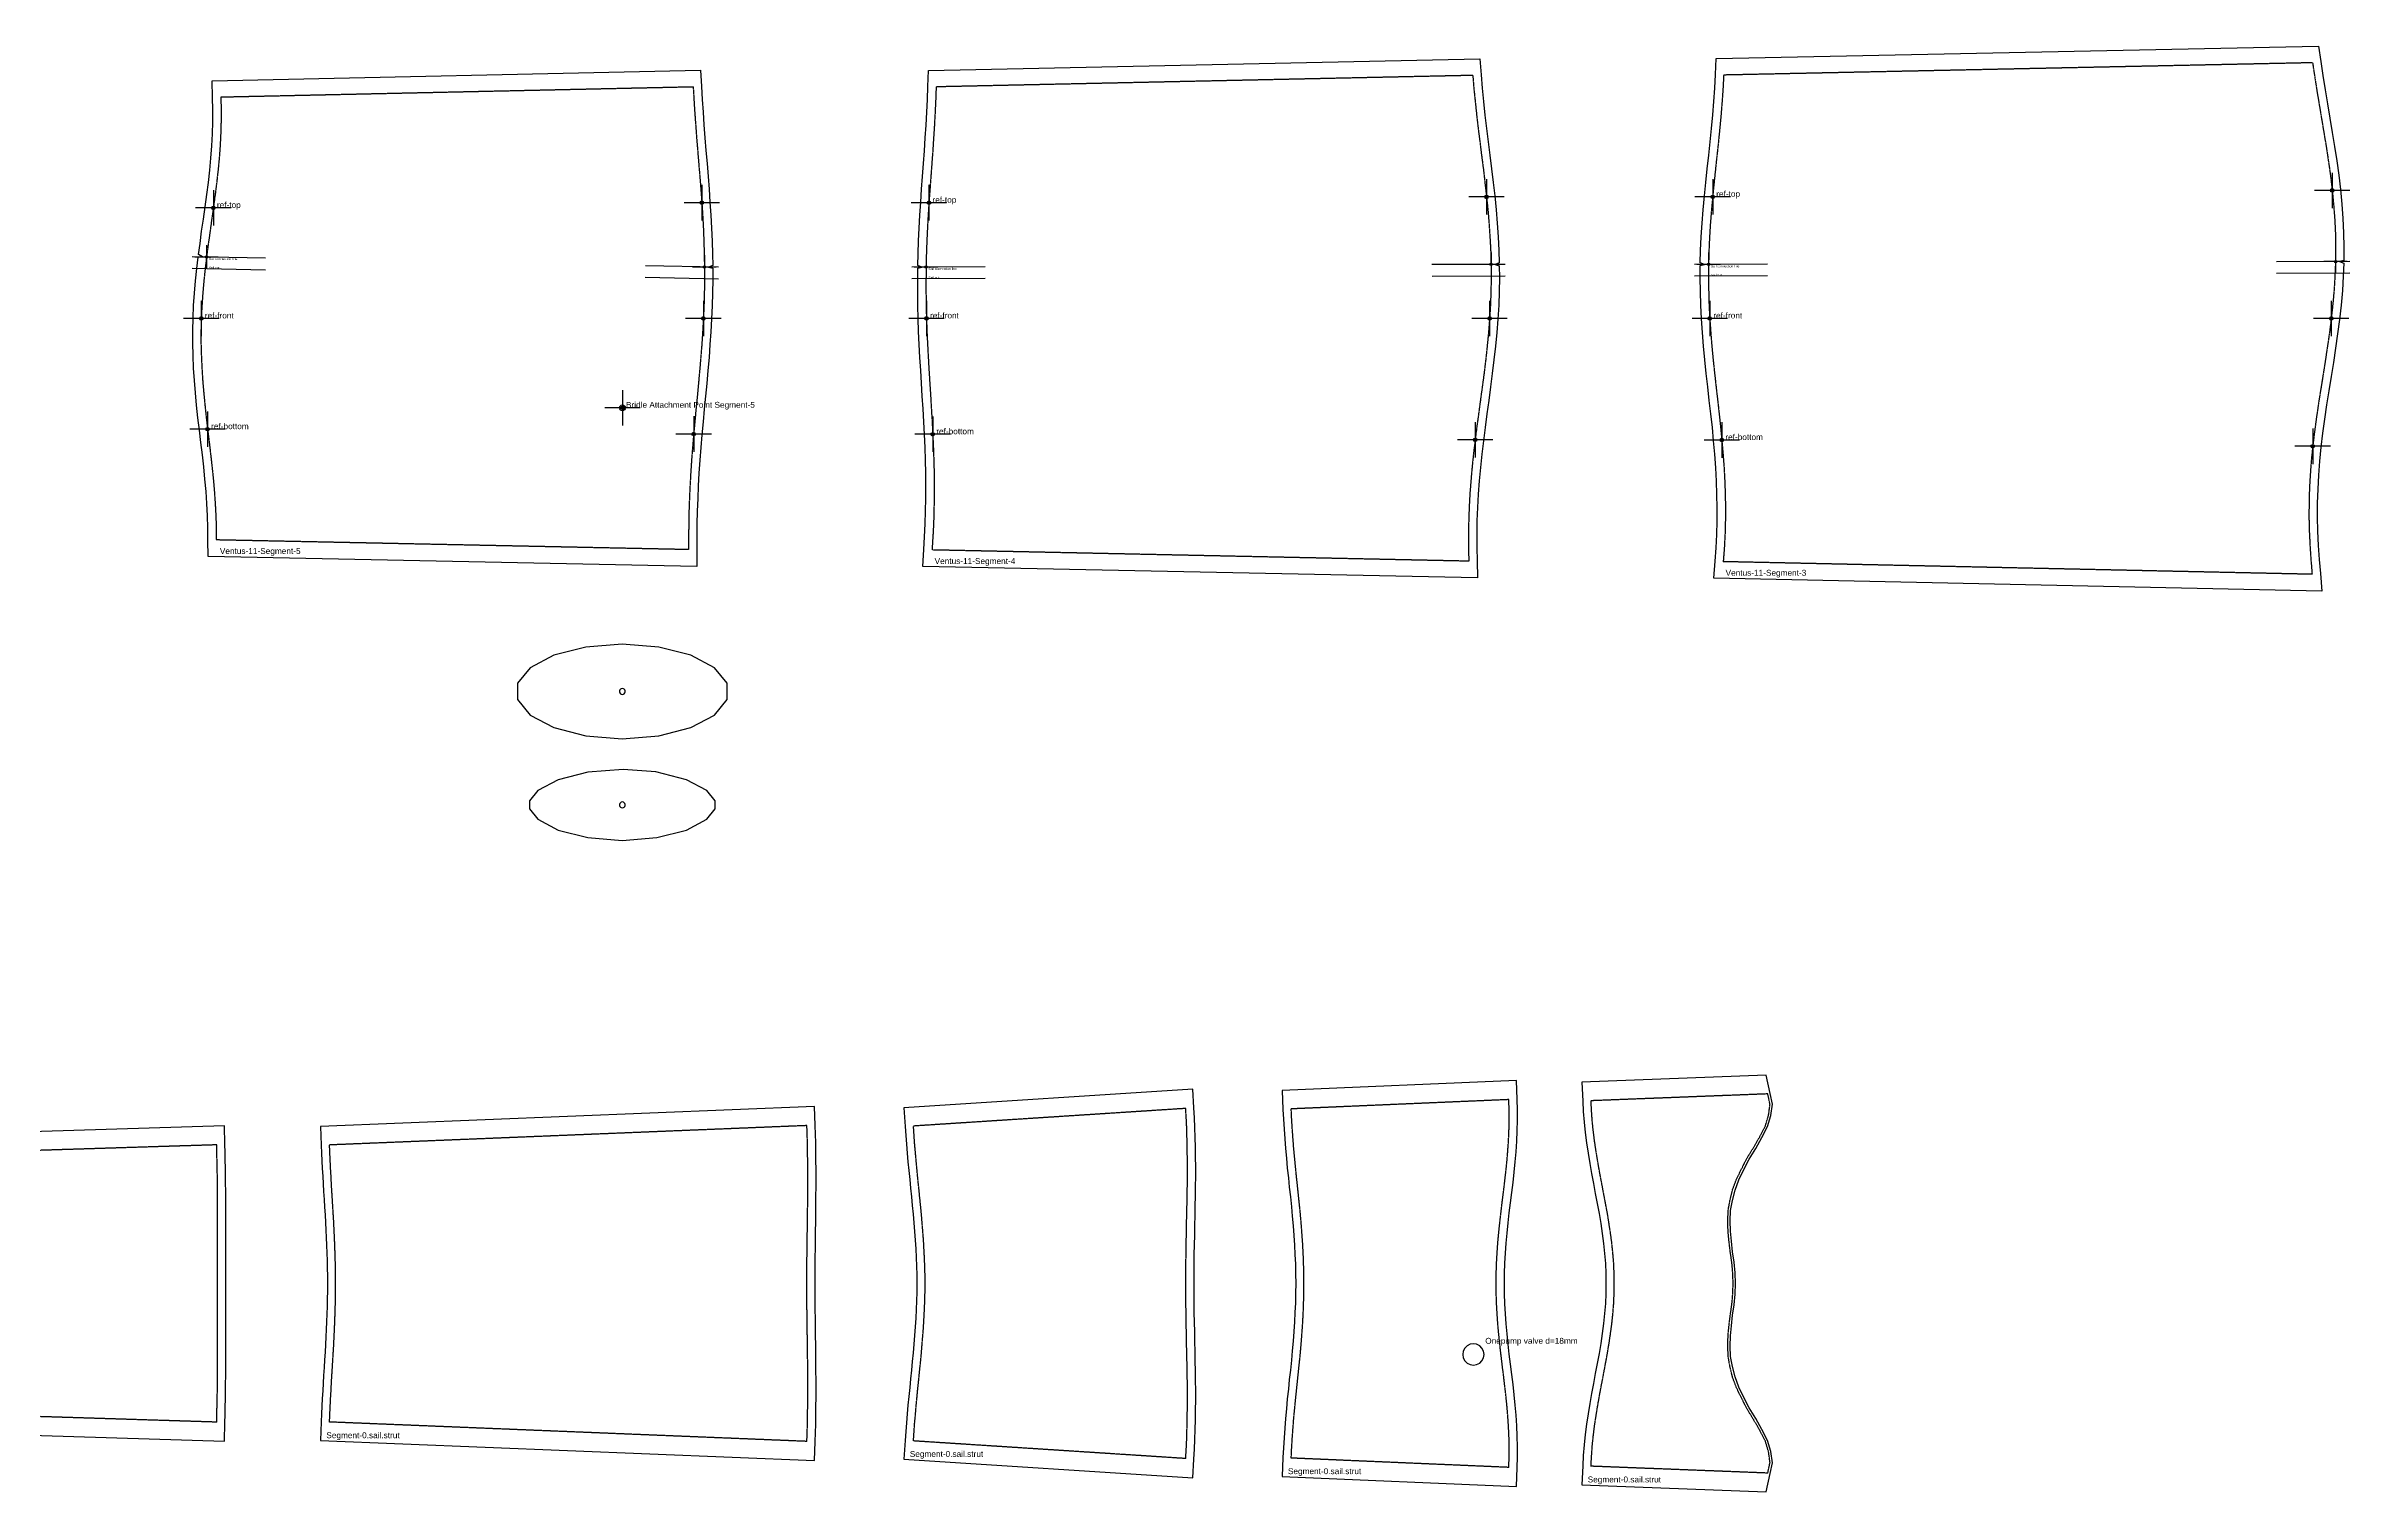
# Model space of a CAD drawing. Extents: x -6625 to 13075, y -6513 to 4488.
# Drawn here: x -4463 to -2513, y -1483 to -259 of the extents above; entities that cross this region are included whole.
import ezdxf

# ---------------------------------------------------------------- set-up
doc = ezdxf.new("R2010")
doc.units = 0
doc.linetypes.add('DASHED', pattern=[0.6, 0.5, -0.1])
for name, color, linetype in [('cut', 7, 'CONTINUOUS'), ('markers', 8, 'CONTINUOUS'), ('patches', 4, 'CONTINUOUS'), ('plot', 2, 'CONTINUOUS'), ('seam', 1, 'DASHED'), ('text', 3, 'CONTINUOUS')]:
    doc.layers.add(name, color=color, linetype=linetype)
doc.styles.get("Standard").update_dxf_attribs({"font": 'arial.ttf'})

# ---------------------------------------------------------------- blocks, each defined once
blk = doc.blocks.new('Ventus-11_Segment-0.sail.strut_(2)')
at = {"layer": 'cut'}
for points in [[(27.9, 176.3, 0), (-128.1, 170.3, 0)], [(27.9, -176.3, 0), (31.3, -160.8, 0), (33.3, -151.6, 0), (32, -142.1, 0), (29.1, -132.7, 0), (24.4, -123.4, 0), (19.1, -114.3, 0), (13.7, -105.3, 0), (9.1, -96.4, 0), (4.8, -87.6, 0), (1.6, -78.9, 0), (-0.6, -70.3, 0), (-2.2, -61.7, 0), (-2.5, -53.1, 0), (-2.3, -44.4, 0), (-1.5, -35.7, 0), (-0.4, -26.9, 0), (0.9, -18, 0), (1.7, -9, 0), (2, 0, 0), (1.7, 9, 0), (0.9, 18, 0), (-0.4, 26.9, 0), (-1.5, 35.7, 0), (-2.3, 44.4, 0), (-2.5, 53.1, 0), (-2.2, 61.7, 0), (-0.6, 70.3, 0), (1.6, 78.9, 0), (4.8, 87.6, 0), (9.1, 96.4, 0), (13.7, 105.3, 0), (19.1, 114.3, 0), (24.4, 123.4, 0), (29.1, 132.7, 0), (32, 142.1, 0), (33.2, 151.6, 0), (31.3, 160.8, 0), (27.9, 176.3, 0)], [(-128.1, 170.3, 0), (-127.3, 154.3, 0), (-126.8, 145.5, 0), (-126.1, 136.6, 0), (-125.2, 127.8, 0), (-124.1, 119, 0), (-122.8, 110.3, 0), (-121.4, 101.6, 0), (-119.9, 93.1, 0), (-118.3, 84.5, 0), (-116.7, 76.1, 0), (-115, 67.6, 0), (-113.5, 59.2, 0), (-112.1, 50.8, 0), (-110.8, 42.4, 0), (-109.7, 33.9, 0), (-108.8, 25.5, 0), (-108.1, 17, 0), (-107.7, 8.5, 0), (-107.6, 0, 0), (-107.7, -8.5, 0), (-108.1, -17, 0), (-108.8, -25.5, 0), (-109.7, -33.9, 0), (-110.8, -42.4, 0), (-112.1, -50.8, 0), (-113.5, -59.2, 0), (-115, -67.6, 0), (-116.7, -76.1, 0), (-118.3, -84.5, 0), (-119.9, -93.1, 0), (-121.4, -101.6, 0), (-122.8, -110.3, 0), (-124.1, -119, 0), (-125.2, -127.8, 0), (-126.1, -136.6, 0), (-126.8, -145.5, 0), (-127.3, -154.3, 0), (-128.1, -170.3, 0)], [(-128.1, -170.3, 0), (27.9, -176.3, 0)]]:
    blk.add_polyline3d(points, dxfattribs=at)
at = {"layer": 'seam'}
for points in [[(29.3, 160.4, 0), (-120.3, 154.6, 0)], [(29.3, -160.4, 0), (31.2, -151.5, 0), (30, -142.5, 0), (27.3, -133.5, 0), (22.7, -124.4, 0), (17.4, -115.3, 0), (11.9, -106.3, 0), (7.3, -97.3, 0), (2.9, -88.4, 0), (-0.4, -79.5, 0), (-2.6, -70.7, 0), (-4.2, -61.9, 0), (-4.5, -53.1, 0), (-4.3, -44.3, 0), (-3.5, -35.5, 0), (-2.4, -26.6, 0), (-1.1, -17.8, 0), (-0.3, -8.9, 0), (0, 0, 0), (-0.3, 8.9, 0), (-1.1, 17.8, 0), (-2.4, 26.6, 0), (-3.5, 35.5, 0), (-4.3, 44.3, 0), (-4.5, 53.1, 0), (-4.2, 61.9, 0), (-2.6, 70.7, 0), (-0.4, 79.5, 0), (2.9, 88.4, 0), (7.3, 97.3, 0), (11.9, 106.3, 0), (17.4, 115.3, 0), (22.7, 124.4, 0), (27.3, 133.5, 0), (30, 142.5, 0), (31.2, 151.5, 0), (29.3, 160.4, 0)], [(-120.3, -154.6, 0), (-119.8, -145.9, 0), (-119.2, -137.2, 0), (-118.3, -128.6, 0), (-117.2, -119.9, 0), (-115.9, -111.4, 0), (-114.5, -102.8, 0), (-113, -94.3, 0), (-111.4, -85.8, 0), (-109.8, -77.4, 0), (-108.2, -68.9, 0), (-106.6, -60.4, 0), (-105.2, -51.9, 0), (-103.9, -43.3, 0), (-102.7, -34.7, 0), (-101.8, -26.1, 0), (-101.1, -17.4, 0), (-100.7, -8.7, 0), (-100.6, 0, 0), (-100.7, 8.7, 0), (-101.1, 17.4, 0), (-101.8, 26.1, 0), (-102.7, 34.7, 0), (-103.9, 43.3, 0), (-105.2, 51.9, 0), (-106.6, 60.4, 0), (-108.2, 68.9, 0), (-109.8, 77.4, 0), (-111.4, 85.8, 0), (-113, 94.3, 0), (-114.5, 102.8, 0), (-115.9, 111.4, 0), (-117.2, 119.9, 0), (-118.3, 128.6, 0), (-119.2, 137.2, 0), (-119.8, 145.9, 0), (-120.3, 154.6, 0)], [(29.3, -160.4, 0), (-120.3, -154.6, 0)]]:
    blk.add_polyline3d(points, dxfattribs=at)
at = {"layer": 'text'}
blk.add_text('Segment-0.sail.strut', height=5, dxfattribs=at).set_placement((-123.1, -168.3))
blk = doc.blocks.new('Ventus-11_Segment-0.sail.strut_(3)')
at = {"layer": 'cut'}
for points in [[(17.3, 171.8, 0), (-181.2, 163.3, 0)], [(-181.2, 163.3, 0), (-180.4, 147.3, 0), (-180, 139.1, 0), (-179.5, 130.7, 0), (-178.9, 122.5, 0), (-178.2, 114.2, 0), (-177.5, 105.9, 0), (-176.7, 97.7, 0), (-175.8, 89.5, 0), (-175, 81.4, 0), (-174.1, 73.2, 0), (-173.3, 65, 0), (-172.5, 56.9, 0), (-171.8, 48.8, 0), (-171.2, 40.6, 0), (-170.6, 32.5, 0), (-170.2, 24.4, 0), (-169.9, 16.3, 0), (-169.7, 8.1, 0), (-169.6, 0, 0), (-169.7, -8.1, 0), (-169.9, -16.3, 0), (-170.2, -24.4, 0), (-170.6, -32.5, 0), (-171.2, -40.6, 0), (-171.8, -48.8, 0), (-172.5, -56.9, 0), (-173.3, -65, 0), (-174.1, -73.2, 0), (-175, -81.3, 0), (-175.8, -89.5, 0), (-176.7, -97.7, 0), (-177.5, -105.9, 0), (-178.2, -114.2, 0), (-178.9, -122.5, 0), (-179.5, -130.7, 0), (-180, -139.1, 0), (-180.4, -147.3, 0), (-181.2, -163.3, 0)], [(17.3, -171.8, 0), (17.8, -155.8, 0), (18, -146.9, 0), (18.1, -138.1, 0), (17.9, -129.2, 0), (17.5, -120.3, 0), (16.9, -111.5, 0), (16.1, -102.8, 0), (15.2, -94.1, 0), (14.3, -85.5, 0), (13.2, -76.9, 0), (12.2, -68.3, 0), (11.1, -59.8, 0), (10.2, -51.3, 0), (9.3, -42.7, 0), (8.5, -34.2, 0), (7.9, -25.7, 0), (7.4, -17.1, 0), (7.1, -8.6, 0), (7, 0, 0), (7.1, 8.6, 0), (7.4, 17.1, 0), (7.9, 25.7, 0), (8.5, 34.2, 0), (9.3, 42.7, 0), (10.2, 51.3, 0), (11.1, 59.8, 0), (12.2, 68.3, 0), (13.2, 76.9, 0), (14.3, 85.5, 0), (15.2, 94.1, 0), (16.1, 102.8, 0), (16.9, 111.5, 0), (17.5, 120.3, 0), (17.9, 129.2, 0), (18.1, 138.1, 0), (18, 146.9, 0), (17.8, 155.8, 0), (17.3, 171.8, 0)], [(-181.2, -163.3, 0), (17.3, -171.8, 0)]]:
    blk.add_polyline3d(points, dxfattribs=at)
at = {"layer": 'plot'}
blk.add_polyline3d([(-19.2, -51, 0), (-22, -51.4, 0), (-24.5, -52.7, 0), (-26.5, -54.7, 0), (-27.8, -57.2, 0), (-28.2, -60, 0), (-27.8, -62.8, 0), (-26.5, -65.3, 0), (-24.5, -67.3, 0), (-22, -68.6, 0), (-19.2, -69, 0), (-16.5, -68.6, 0), (-13.9, -67.3, 0), (-12, -65.3, 0), (-10.7, -62.8, 0), (-10.2, -60, 0), (-10.7, -57.2, 0), (-12, -54.7, 0), (-13.9, -52.7, 0), (-16.5, -51.4, 0)], close=True, dxfattribs=at)
at = {"layer": 'seam'}
for points in [[(10.8, 155.6, 0), (-173.4, 147.7, 0)], [(-173.4, -147.7, 0), (-173, -139.4, 0), (-172.5, -131.2, 0), (-171.9, -123, 0), (-171.3, -114.8, 0), (-170.5, -106.6, 0), (-169.7, -98.4, 0), (-168.9, -90.2, 0), (-168, -82.1, 0), (-167.2, -73.9, 0), (-166.3, -65.7, 0), (-165.5, -57.5, 0), (-164.8, -49.3, 0), (-164.2, -41.1, 0), (-163.6, -32.9, 0), (-163.2, -24.7, 0), (-162.9, -16.5, 0), (-162.7, -8.2, 0), (-162.6, 0, 0), (-162.7, 8.2, 0), (-162.9, 16.5, 0), (-163.2, 24.7, 0), (-163.6, 32.9, 0), (-164.2, 41.1, 0), (-164.8, 49.3, 0), (-165.5, 57.5, 0), (-166.3, 65.7, 0), (-167.2, 73.9, 0), (-168, 82.1, 0), (-168.9, 90.2, 0), (-169.7, 98.4, 0), (-170.5, 106.6, 0), (-171.3, 114.8, 0), (-171.9, 123, 0), (-172.5, 131.2, 0), (-173, 139.4, 0), (-173.4, 147.7, 0)], [(10.8, -155.6, 0), (11, -146.8, 0), (11.1, -138.1, 0), (10.9, -129.4, 0), (10.5, -120.7, 0), (9.9, -112.1, 0), (9.2, -103.5, 0), (8.3, -94.9, 0), (7.3, -86.3, 0), (6.3, -77.7, 0), (5.2, -69.2, 0), (4.2, -60.6, 0), (3.2, -52, 0), (2.3, -43.4, 0), (1.5, -34.8, 0), (0.9, -26.1, 0), (0.4, -17.4, 0), (0.1, -8.7, 0), (0, 0, 0), (0.1, 8.7, 0), (0.4, 17.4, 0), (0.9, 26.1, 0), (1.5, 34.8, 0), (2.3, 43.4, 0), (3.2, 52, 0), (4.2, 60.6, 0), (5.2, 69.2, 0), (6.3, 77.7, 0), (7.3, 86.3, 0), (8.3, 94.9, 0), (9.2, 103.5, 0), (9.9, 112.1, 0), (10.5, 120.7, 0), (10.9, 129.4, 0), (11.1, 138.1, 0), (11, 146.8, 0), (10.8, 155.6, 0)], [(10.8, -155.6, 0), (-173.4, -147.7, 0)]]:
    blk.add_polyline3d(points, dxfattribs=at)
at = {"layer": 'text'}
for s, p in [('Onepump valve d=18mm', (-9.2, -51)), ('Segment-0.sail.strut', (-176.2, -161.3))]:
    blk.add_text(s, height=5, dxfattribs=at).set_placement(p)
blk = doc.blocks.new('Ventus-11_Segment-0.sail.strut_(4)')
at = {"layer": 'cut'}
for points in [[(5.9, 164.5, 0), (-238.6, 148.7, 0)], [(5.9, -164.5, 0), (6.9, -148.5, 0), (7.4, -140.2, 0), (7.7, -131.9, 0), (8, -123.6, 0), (8.2, -115.3, 0), (8.3, -107, 0), (8.4, -98.7, 0), (8.4, -90.4, 0), (8.3, -82.2, 0), (8.1, -73.9, 0), (8, -65.7, 0), (7.8, -57.5, 0), (7.6, -49.2, 0), (7.5, -41, 0), (7.3, -32.8, 0), (7.2, -24.6, 0), (7.1, -16.4, 0), (7, -8.2, 0), (7, 0, 0), (7, 8.2, 0), (7.1, 16.4, 0), (7.2, 24.6, 0), (7.3, 32.8, 0), (7.5, 41, 0), (7.6, 49.2, 0), (7.8, 57.5, 0), (8, 65.7, 0), (8.1, 73.9, 0), (8.3, 82.2, 0), (8.4, 90.4, 0), (8.4, 98.7, 0), (8.3, 107, 0), (8.2, 115.3, 0), (8, 123.6, 0), (7.7, 131.9, 0), (7.4, 140.2, 0), (6.9, 148.5, 0), (5.9, 164.5, 0)], [(-238.6, 148.7, 0), (-237.5, 132.7, 0), (-237, 125.2, 0), (-236.4, 117.8, 0), (-235.8, 110.3, 0), (-235.2, 102.9, 0), (-234.4, 95.5, 0), (-233.7, 88.1, 0), (-233, 80.7, 0), (-232.2, 73.3, 0), (-231.5, 66, 0), (-230.8, 58.6, 0), (-230.1, 51.3, 0), (-229.5, 43.9, 0), (-229, 36.6, 0), (-228.5, 29.3, 0), (-228.2, 22, 0), (-227.9, 14.6, 0), (-227.7, 7.3, 0), (-227.7, 0, 0), (-227.7, -7.3, 0), (-227.9, -14.6, 0), (-228.2, -22, 0), (-228.5, -29.3, 0), (-229, -36.6, 0), (-229.5, -43.9, 0), (-230.1, -51.3, 0), (-230.8, -58.6, 0), (-231.5, -66, 0), (-232.2, -73.3, 0), (-233, -80.7, 0), (-233.7, -88.1, 0), (-234.4, -95.5, 0), (-235.2, -102.9, 0), (-235.8, -110.4, 0), (-236.4, -117.8, 0), (-237, -125.2, 0), (-237.5, -132.7, 0), (-238.6, -148.7, 0)], [(-238.6, -148.7, 0), (5.9, -164.5, 0)]]:
    blk.add_polyline3d(points, dxfattribs=at)
at = {"layer": 'seam'}
for points in [[(-0.1, 148.1, 0), (-230.5, 133.2, 0)], [(-0.1, -148.1, 0), (0.4, -139.9, 0), (0.8, -131.6, 0), (1, -123.4, 0), (1.2, -115.2, 0), (1.3, -106.9, 0), (1.4, -98.7, 0), (1.4, -90.5, 0), (1.3, -82.3, 0), (1.1, -74, 0), (1, -65.8, 0), (0.8, -57.6, 0), (0.6, -49.4, 0), (0.5, -41.2, 0), (0.3, -32.9, 0), (0.2, -24.7, 0), (0.1, -16.5, 0), (0, -8.2, 0), (0, 0, 0), (0, 8.2, 0), (0.1, 16.5, 0), (0.2, 24.7, 0), (0.3, 32.9, 0), (0.5, 41.2, 0), (0.6, 49.4, 0), (0.8, 57.6, 0), (1, 65.8, 0), (1.1, 74, 0), (1.3, 82.3, 0), (1.4, 90.5, 0), (1.4, 98.7, 0), (1.3, 106.9, 0), (1.2, 115.2, 0), (1, 123.4, 0), (0.8, 131.6, 0), (0.4, 139.9, 0), (-0.1, 148.1, 0)], [(-230.5, -133.2, 0), (-230, -125.8, 0), (-229.5, -118.3, 0), (-228.8, -111, 0), (-228.2, -103.6, 0), (-227.5, -96.2, 0), (-226.8, -88.8, 0), (-226, -81.4, 0), (-225.3, -74, 0), (-224.5, -66.6, 0), (-223.8, -59.3, 0), (-223.2, -51.9, 0), (-222.6, -44.5, 0), (-222, -37.1, 0), (-221.6, -29.7, 0), (-221.2, -22.3, 0), (-220.9, -14.8, 0), (-220.7, -7.4, 0), (-220.7, 0, 0), (-220.7, 7.4, 0), (-220.9, 14.8, 0), (-221.2, 22.3, 0), (-221.6, 29.7, 0), (-222, 37.1, 0), (-222.6, 44.5, 0), (-223.2, 51.9, 0), (-223.8, 59.3, 0), (-224.5, 66.6, 0), (-225.3, 74, 0), (-226, 81.4, 0), (-226.8, 88.8, 0), (-227.5, 96.2, 0), (-228.2, 103.6, 0), (-228.8, 111, 0), (-229.5, 118.3, 0), (-230, 125.8, 0), (-230.5, 133.2, 0)], [(-0.1, -148.1, 0), (-230.5, -133.2, 0)]]:
    blk.add_polyline3d(points, dxfattribs=at)
at = {"layer": 'text'}
blk.add_text('Segment-0.sail.strut', height=5, dxfattribs=at).set_placement((-233.6, -146.7))
blk = doc.blocks.new('Ventus-11_Segment-0.sail.strut_(5)')
at = {"layer": 'cut'}
for points in [[(6.4, 149.8, 0), (-411.7, 132.9, 0)], [(6.4, -149.8, 0), (7, -133.8, 0), (7.3, -126.4, 0), (7.5, -118.9, 0), (7.6, -111.4, 0), (7.7, -104, 0), (7.8, -96.5, 0), (7.8, -89, 0), (7.8, -81.6, 0), (7.7, -74.1, 0), (7.7, -66.7, 0), (7.6, -59.3, 0), (7.5, -51.9, 0), (7.4, -44.4, 0), (7.3, -37, 0), (7.2, -29.6, 0), (7.1, -22.2, 0), (7, -14.8, 0), (7, -7.4, 0), (7, 0, 0), (7, 7.4, 0), (7, 14.8, 0), (7.1, 22.2, 0), (7.2, 29.6, 0), (7.3, 37, 0), (7.4, 44.4, 0), (7.5, 51.9, 0), (7.6, 59.3, 0), (7.7, 66.7, 0), (7.7, 74.1, 0), (7.8, 81.6, 0), (7.8, 89, 0), (7.8, 96.5, 0), (7.7, 104, 0), (7.6, 111.4, 0), (7.5, 118.9, 0), (7.3, 126.4, 0), (7, 133.8, 0), (6.4, 149.8, 0)], [(-411.7, 132.9, 0), (-411, 116.9, 0), (-410.7, 110.3, 0), (-410.4, 103.8, 0), (-410.1, 97.3, 0), (-409.7, 90.7, 0), (-409.3, 84.2, 0), (-409, 77.7, 0), (-408.6, 71.2, 0), (-408.2, 64.7, 0), (-407.8, 58.2, 0), (-407.4, 51.7, 0), (-407.1, 45.2, 0), (-406.8, 38.8, 0), (-406.5, 32.3, 0), (-406.3, 25.8, 0), (-406.1, 19.4, 0), (-405.9, 12.9, 0), (-405.8, 6.5, 0), (-405.8, 0, 0), (-405.8, -6.5, 0), (-405.9, -12.9, 0), (-406.1, -19.4, 0), (-406.3, -25.8, 0), (-406.5, -32.3, 0), (-406.8, -38.8, 0), (-407.1, -45.2, 0), (-407.4, -51.7, 0), (-407.8, -58.2, 0), (-408.2, -64.7, 0), (-408.6, -71.2, 0), (-409, -77.7, 0), (-409.3, -84.2, 0), (-409.7, -90.7, 0), (-410.1, -97.3, 0), (-410.4, -103.8, 0), (-410.7, -110.3, 0), (-411, -116.9, 0), (-411.7, -132.9, 0)], [(-411.7, -132.9, 0), (6.4, -149.8, 0)]]:
    blk.add_polyline3d(points, dxfattribs=at)
at = {"layer": 'seam'}
for points in [[(0, 133.6, 0), (-404, 117.2, 0)], [(-404, -117.2, 0), (-403.7, -110.6, 0), (-403.4, -104.1, 0), (-403.1, -97.6, 0), (-402.7, -91.1, 0), (-402.4, -84.6, 0), (-402, -78.1, 0), (-401.6, -71.6, 0), (-401.2, -65.1, 0), (-400.8, -58.6, 0), (-400.4, -52.1, 0), (-400.1, -45.6, 0), (-399.8, -39.1, 0), (-399.5, -32.6, 0), (-399.3, -26.1, 0), (-399.1, -19.5, 0), (-398.9, -13, 0), (-398.8, -6.5, 0), (-398.8, 0, 0), (-398.8, 6.5, 0), (-398.9, 13, 0), (-399.1, 19.5, 0), (-399.3, 26.1, 0), (-399.5, 32.6, 0), (-399.8, 39.1, 0), (-400.1, 45.6, 0), (-400.4, 52.1, 0), (-400.8, 58.6, 0), (-401.2, 65.1, 0), (-401.6, 71.6, 0), (-402, 78.1, 0), (-402.4, 84.6, 0), (-402.7, 91.1, 0), (-403.1, 97.6, 0), (-403.4, 104.1, 0), (-403.7, 110.6, 0), (-404, 117.2, 0)], [(0, -133.6, 0), (0.3, -126.1, 0), (0.5, -118.7, 0), (0.6, -111.3, 0), (0.7, -103.9, 0), (0.8, -96.5, 0), (0.8, -89, 0), (0.8, -81.6, 0), (0.7, -74.2, 0), (0.7, -66.8, 0), (0.6, -59.4, 0), (0.5, -51.9, 0), (0.4, -44.5, 0), (0.3, -37.1, 0), (0.2, -29.7, 0), (0.1, -22.3, 0), (0, -14.8, 0), (0, -7.4, 0), (0, 0, 0), (0, 7.4, 0), (0, 14.8, 0), (0.1, 22.3, 0), (0.2, 29.7, 0), (0.3, 37.1, 0), (0.4, 44.5, 0), (0.5, 51.9, 0), (0.6, 59.4, 0), (0.7, 66.8, 0), (0.7, 74.2, 0), (0.8, 81.6, 0), (0.8, 89, 0), (0.8, 96.5, 0), (0.7, 103.9, 0), (0.6, 111.3, 0), (0.5, 118.7, 0), (0.3, 126.1, 0), (0, 133.6, 0)], [(0, -133.6, 0), (-404, -117.2, 0)]]:
    blk.add_polyline3d(points, dxfattribs=at)
at = {"layer": 'text'}
blk.add_text('Segment-0.sail.strut', height=5, dxfattribs=at).set_placement((-406.7, -130.9))
blk = doc.blocks.new('Ventus-11_Segment-0.sail.strut_(6)')
at = {"layer": 'cut'}
for points in [[(5.8, 133.5, 0), (-878, 106, 0)], [(5.8, -133.5, 0), (6.3, -117.5, 0), (6.4, -111, 0), (6.6, -104.4, 0), (6.7, -97.9, 0), (6.9, -91.3, 0), (6.9, -84.8, 0), (7, -78.2, 0), (7, -71.7, 0), (7.1, -65.2, 0), (7.1, -58.6, 0), (7.1, -52.1, 0), (7.1, -45.6, 0), (7.1, -39.1, 0), (7.1, -32.6, 0), (7, -26, 0), (7, -19.5, 0), (7, -13, 0), (7, -6.5, 0), (7, 0, 0), (7, 6.5, 0), (7, 13, 0), (7, 19.5, 0), (7, 26.1, 0), (7.1, 32.6, 0), (7.1, 39.1, 0), (7.1, 45.6, 0), (7.1, 52.1, 0), (7.1, 58.7, 0), (7.1, 65.2, 0), (7, 71.7, 0), (7, 78.2, 0), (6.9, 84.8, 0), (6.9, 91.3, 0), (6.7, 97.9, 0), (6.6, 104.4, 0), (6.4, 111, 0), (6.3, 117.5, 0), (5.8, 133.5, 0)], [(-878, 106, 0), (-877.5, 90, 0), (-877.3, 85, 0), (-877.2, 79.9, 0), (-877, 74.9, 0), (-876.9, 69.9, 0), (-876.7, 65, 0), (-876.6, 59.9, 0), (-876.4, 54.9, 0), (-876.3, 49.9, 0), (-876.2, 44.9, 0), (-876, 39.9, 0), (-875.9, 34.9, 0), (-875.8, 29.9, 0), (-875.7, 25, 0), (-875.7, 19.9, 0), (-875.6, 15, 0), (-875.6, 10, 0), (-875.5, 5, 0), (-875.5, 0, 0), (-875.5, -5, 0), (-875.6, -10, 0), (-875.6, -15, 0), (-875.7, -19.9, 0), (-875.7, -25, 0), (-875.8, -29.9, 0), (-875.9, -35, 0), (-876, -39.9, 0), (-876.2, -44.9, 0), (-876.3, -49.9, 0), (-876.4, -54.9, 0), (-876.6, -59.9, 0), (-876.7, -65, 0), (-876.9, -69.9, 0), (-877, -74.9, 0), (-877.2, -79.7, 0), (-877.3, -84.7, 0), (-877.5, -90, 0), (-878, -106, 0)], [(-878, -106, 0), (5.8, -133.5, 0)]]:
    blk.add_polyline3d(points, dxfattribs=at)
at = {"layer": 'markers'}
blk.add_polyline3d([(-840.5, 0.1, 0), (-846.5, -0.1, 0), (-840.6, 3.1, 0), (-846.7, 5.9, 0), (-840.7, 9.1, 0), (-846.8, 11.9, 0), (-840.9, 15.1, 0), (-846.9, 17.9, 0), (-841, 21.1, 0), (-847, 23.9, 0), (-841.1, 27.1, 0), (-847.2, 29.9, 0), (-841.2, 33.1, 0), (-847.3, 35.9, 0), (-841.4, 39.1, 0), (-847.4, 41.9, 0), (-841.5, 45.1, 0), (-847.6, 47.9, 0), (-841.6, 51.1, 0), (-847.7, 53.9, 0), (-841.8, 57.1, 0), (-847.8, 59.9, 0), (-841.9, 63.1, 0), (-847.9, 62.9, 0)], dxfattribs=at)
blk.add_polyline3d([(-835.8, -71.5, 0), (-837.8, -69.5, 0), (-837.8, -23.5, 0), (-835.8, -21.5, 0), (-814.8, -21.5, 0), (-812.8, -23.5, 0), (-812.8, -69.5, 0), (-814.8, -71.5, 0)], close=True, dxfattribs=at)
at = {"layer": 'seam'}
for points in [[(-0.7, 117.3, 0), (-870.5, 90.2, 0)], [(-0.7, -117.3, 0), (-0.5, -110.8, 0), (-0.4, -104.2, 0), (-0.3, -97.7, 0), (-0.1, -91.2, 0), (-0.1, -84.7, 0), (0, -78.2, 0), (0, -71.7, 0), (0.1, -65.2, 0), (0.1, -58.6, 0), (0.1, -52.1, 0), (0.1, -45.6, 0), (0.1, -39.1, 0), (0.1, -32.6, 0), (0, -26.1, 0), (0, -19.5, 0), (0, -13, 0), (0, -6.5, 0), (0, 0, 0), (0, 6.5, 0), (0, 13, 0), (0, 19.6, 0), (0, 26.1, 0), (0.1, 32.6, 0), (0.1, 39.1, 0), (0.1, 45.6, 0), (0.1, 52.1, 0), (0.1, 58.6, 0), (0.1, 65.2, 0), (0, 71.7, 0), (0, 78.2, 0), (-0.1, 84.7, 0), (-0.1, 91.2, 0), (-0.3, 97.7, 0), (-0.4, 104.2, 0), (-0.5, 110.8, 0), (-0.7, 117.3, 0)], [(-870.5, -90.2, 0), (-870.3, -85.2, 0), (-870.2, -80.2, 0), (-870, -75.2, 0), (-869.9, -70.1, 0), (-869.7, -65.1, 0), (-869.6, -60.1, 0), (-869.4, -55.1, 0), (-869.3, -50.1, 0), (-869.2, -45.1, 0), (-869, -40.1, 0), (-868.9, -35.1, 0), (-868.8, -30.1, 0), (-868.7, -25.1, 0), (-868.7, -20, 0), (-868.6, -15, 0), (-868.6, -10, 0), (-868.5, -5, 0), (-868.5, 0, 0), (-868.5, 5, 0), (-868.6, 10, 0), (-868.6, 15, 0), (-868.7, 20, 0), (-868.7, 25.1, 0), (-868.8, 30.1, 0), (-868.9, 35.1, 0), (-869, 40.1, 0), (-869.2, 45.1, 0), (-869.3, 50.1, 0), (-869.4, 55.1, 0), (-869.6, 60.1, 0), (-869.7, 65.1, 0), (-869.9, 70.1, 0), (-870, 75.2, 0), (-870.2, 80.2, 0), (-870.3, 85.2, 0), (-870.5, 90.2, 0)], [(-0.7, -117.3, 0), (-870.5, -90.2, 0)]]:
    blk.add_polyline3d(points, dxfattribs=at)
at = {"layer": 'text'}
blk.add_text('Segment-0.sail.strut', height=5, dxfattribs=at).set_placement((-873, -104))
blk = doc.blocks.new('Ventus-11_Segment-3.tube_(18)')
at = {"layer": 'cut'}
for points in [[(-522.6, -219.7, 0), (-521.5, -205.3, 0), (-520.7, -194, 0), (-520.1, -182.7, 0), (-519.8, -171.4, 0), (-519.7, -160.2, 0), (-519.9, -148.9, 0), (-520.3, -137.6, 0), (-520.9, -126.3, 0), (-521.7, -114.9, 0), (-522.7, -103.6, 0), (-523.8, -92.2, 0), (-525.1, -80.8, 0), (-526.4, -69.4, 0), (-527.7, -58, 0), (-528.9, -46.5, 0), (-530.1, -35, 0), (-531.2, -23.5, 0), (-532.2, -12, 0), (-533, -0.4, 0), (-533.6, 11.1, 0), (-533.9, 22.7, 0), (-534.1, 34.3, 0), (-534, 44.7, 0), (-530.5, 45.7, 0), (-534, 47, 0), (-533.7, 57.4, 0), (-533.2, 69, 0), (-532.4, 80.5, 0), (-531.5, 92, 0), (-530.5, 103.6, 0), (-529.4, 115.1, 0), (-528.2, 126.5, 0), (-526.9, 138, 0), (-525.7, 149.4, 0), (-524.5, 160.8, 0), (-523.5, 172.2, 0), (-522.5, 183.5, 0), (-521.8, 194.9, 0), (-521.2, 206.3, 0), (-520.5, 219.8, 0)], [(-520.5, 219.8, 0), (-10.8, 230.4, 0)], [(-10.8, 230.4, 0), (-8.9, 217.3, 0), (-7.1, 205.4, 0), (-5.2, 193.4, 0), (-3.2, 181.5, 0), (-1.2, 169.5, 0), (0.8, 157.4, 0), (2.8, 145.4, 0), (4.7, 133.3, 0), (6.3, 121.2, 0), (7.8, 109, 0), (9, 96.8, 0), (9.9, 84.6, 0), (10.4, 72.4, 0), (10.7, 60.2, 0), (10.6, 49.1, 0), (7.1, 48.1, 0), (10.5, 46.8, 0), (10.1, 35.7, 0), (9.4, 23.5, 0), (8.3, 11.3, 0), (7, -0.8, 0), (5.4, -13, 0), (3.7, -25.1, 0), (1.8, -37.2, 0), (-0.1, -49.2, 0), (-2, -61.2, 0), (-3.9, -73.2, 0), (-5.7, -85.1, 0), (-7.3, -97.1, 0), (-8.7, -109, 0), (-9.9, -120.8, 0), (-10.8, -132.7, 0), (-11.5, -144.5, 0), (-11.8, -156.4, 0), (-11.9, -168.2, 0), (-11.6, -180.1, 0), (-11, -192, 0), (-10.2, -203.9, 0), (-9.2, -215.9, 0), (-7.9, -230.7, 0)], [(-7.9, -230.7, 0), (-522.6, -219.7, 0)]]:
    blk.add_polyline3d(points, dxfattribs=at)
at = {"layer": 'plot'}
for p, q in [((-523.5, 117.9), (-523.5, 87.9)), ((0.8, 123.3), (0.8, 93.3)), ((-508.5, 102.9), (-538.5, 102.9)), ((15.8, 108.3), (-14.2, 108.3)), ((-477, 45.9), (-539, 45.7)), ((-517, 45.7), (-537, 45.7)), ((-527, 55.7), (-527, 35.7)), ((15.6, 48.2), (-46.4, 47.9)), ((13.6, 48.1), (-6.4, 48.1)), ((3.6, 58.1), (3.6, 38.1)), ((-477, 35.9), (-539, 35.7)), ((15.6, 38.2), (-46.4, 37.9)), ((-511, 0), (-541, 0)), ((-526, 15), (-526, -15)), ((15, 0), (-15, 0)), ((0, 15), (0, -15)), ((-515.8, -87.9), (-515.8, -117.9)), ((-15.7, -93.2), (-15.7, -123.2)), ((-500.8, -102.9), (-530.8, -102.9)), ((-0.7, -108.2), (-30.7, -108.2))]:
    blk.add_line(p, q, dxfattribs=at)
for centre, radius in [((-523.5, 102.9), 1.5), ((-523.5, 102.9), 1.2), ((0.8, 108.3), 1.5), ((0.8, 108.3), 1.2), ((-527, 45.7), 1), ((-527, 45.7), 0.8), ((3.6, 48.1), 1), ((3.6, 48.1), 0.8), ((-526, 0), 1.5), ((-526, 0), 1.2), ((0, 0), 1.5), ((0, 0), 1.2), ((-515.8, -102.9), 1.5), ((-515.8, -102.9), 1.2), ((-15.7, -108.2), 1.5), ((-15.7, -108.2), 1.2)]:
    blk.add_circle(centre, radius, dxfattribs=at)
at = {"layer": 'seam'}
for points in [[(-15.8, 216.3, 0), (-514.2, 205.9, 0)], [(-15.8, 216.3, 0), (-14, 204.3, 0), (-12.1, 192.3, 0), (-10.1, 180.3, 0), (-8.1, 168.3, 0), (-6.1, 156.3, 0), (-4.1, 144.3, 0), (-2.3, 132.3, 0), (-0.6, 120.3, 0), (0.8, 108.3, 0), (2, 96.2, 0), (2.9, 84.2, 0), (3.5, 72.2, 0), (3.7, 60.2, 0), (3.6, 48.1, 0), (3.1, 36.1, 0), (2.4, 24.1, 0), (1.3, 12, 0), (0, 0, 0), (-1.5, -12, 0), (-3.3, -24.1, 0), (-5.1, -36.1, 0), (-7, -48.1, 0), (-8.9, -60.1, 0), (-10.8, -72.1, 0), (-12.6, -84.2, 0), (-14.2, -96.2, 0), (-15.7, -108.2, 0), (-16.9, -120.2, 0), (-17.8, -132.2, 0), (-18.5, -144.2, 0), (-18.8, -156.3, 0), (-18.9, -168.3, 0), (-18.6, -180.3, 0), (-18, -192.4, 0), (-17.2, -204.4, 0), (-16.2, -216.5, 0)], [(-514.2, 205.9, 0), (-514.8, 194.5, 0), (-515.6, 183, 0), (-516.5, 171.6, 0), (-517.6, 160.1, 0), (-518.7, 148.7, 0), (-520, 137.2, 0), (-521.2, 125.8, 0), (-522.4, 114.3, 0), (-523.5, 102.9, 0), (-524.6, 91.5, 0), (-525.5, 80, 0), (-526.2, 68.6, 0), (-526.7, 57.2, 0), (-527, 45.7, 0), (-527.1, 34.3, 0), (-526.9, 22.9, 0), (-526.6, 11.4, 0), (-526, 0, 0), (-525.2, -11.4, 0), (-524.3, -22.9, 0), (-523.2, -34.3, 0), (-522, -45.7, 0), (-520.7, -57.2, 0), (-519.4, -68.6, 0), (-518.1, -80.1, 0), (-516.9, -91.5, 0), (-515.8, -102.9, 0), (-514.8, -114.4, 0), (-513.9, -125.8, 0), (-513.3, -137.3, 0), (-512.9, -148.7, 0), (-512.7, -160.1, 0), (-512.8, -171.6, 0), (-513.1, -183, 0), (-513.7, -194.4, 0), (-514.6, -205.8, 0)], [(-16.2, -216.5, 0), (-514.6, -205.8, 0)]]:
    blk.add_polyline3d(points, dxfattribs=at)
at = {"layer": 'plot'}
blk.add_text('Ventus-11-Segment-3', height=5, dxfattribs=at).set_placement((-512.6, -217.7))
at = {"layer": 'text'}
for s, height, p in [('ref-top', 5, (-520.5, 102.9)), ('Sail connection line', 2, (-525, 43.2)), ('Sail cut', 2, (-525, 35.7)), ('ref-front', 5, (-523, 0)), ('ref-bottom', 5, (-512.8, -102.9))]:
    blk.add_text(s, height=height, dxfattribs=at).set_placement(p)
blk = doc.blocks.new('Ventus-11_Segment-4.tube_(19)')
at = {"layer": 'cut'}
for points in [[(-475, 209.7, 0), (-8.3, 219.7, 0)], [(-8.3, 219.7, 0), (-7.2, 206.1, 0), (-6.3, 194.8, 0), (-5.2, 183.5, 0), (-3.9, 172.1, 0), (-2.6, 160.8, 0), (-1.2, 149.4, 0), (0.3, 138, 0), (1.7, 126.5, 0), (3.1, 115.1, 0), (4.4, 103.6, 0), (5.5, 92, 0), (6.5, 80.5, 0), (7.3, 69, 0), (7.9, 57.4, 0), (8.2, 47, 0), (4.7, 45.7, 0), (8.2, 44.6, 0), (8.3, 34.2, 0), (8.1, 22.7, 0), (7.7, 11.1, 0), (7, -0.5, 0), (6.1, -12, 0), (5, -23.5, 0), (3.7, -35.1, 0), (2.3, -46.5, 0), (0.8, -58, 0), (-0.7, -69.4, 0), (-2.3, -80.8, 0), (-3.8, -92.2, 0), (-5.3, -103.5, 0), (-6.6, -114.8, 0), (-7.8, -126.2, 0), (-8.9, -137.4, 0), (-9.7, -148.7, 0), (-10.3, -160, 0), (-10.7, -171.3, 0), (-10.9, -182.6, 0), (-10.9, -193.9, 0), (-10.6, -205.2, 0), (-10.3, -219.6, 0)], [(-479.7, -209.8, 0), (-478.8, -195.5, 0), (-478.2, -184.7, 0), (-477.6, -173.9, 0), (-477.3, -163.1, 0), (-477.1, -152.3, 0), (-477, -141.6, 0), (-477.1, -130.8, 0), (-477.4, -120, 0), (-477.8, -109.2, 0), (-478.2, -98.3, 0), (-478.8, -87.5, 0), (-479.5, -76.6, 0), (-480.1, -65.8, 0), (-480.8, -54.9, 0), (-481.5, -44, 0), (-482.1, -33, 0), (-482.7, -22.1, 0), (-483.2, -11.2, 0), (-483.6, -0.2, 0), (-483.9, 10.7, 0), (-484, 21.7, 0), (-484, 32.7, 0), (-483.9, 42.5, 0), (-480.4, 43.5, 0), (-483.9, 44.8, 0), (-483.7, 54.6, 0), (-483.3, 65.6, 0), (-482.8, 76.5, 0), (-482.1, 87.4, 0), (-481.4, 98.4, 0), (-480.7, 109.3, 0), (-479.9, 120.2, 0), (-479.1, 131.1, 0), (-478.3, 141.9, 0), (-477.6, 152.8, 0), (-476.9, 163.6, 0), (-476.3, 174.5, 0), (-475.8, 185.3, 0), (-475.4, 196.1, 0), (-475, 209.7, 0)], [(-10.3, -219.6, 0), (-479.7, -209.8, 0)]]:
    blk.add_polyline3d(points, dxfattribs=at)
at = {"layer": 'plot'}
for p, q in [((-2.6, 117.8), (-2.6, 87.8)), ((-459.5, 97.9), (-489.5, 97.9)), ((-474.5, 112.9), (-474.5, 82.9)), ((12.4, 102.8), (-17.6, 102.8)), ((-426.9, 43.7), (-488.9, 43.5)), ((-466.9, 43.5), (-486.9, 43.5)), ((-476.9, 53.5), (-476.9, 33.5)), ((13.2, 45.7), (-48.8, 45.5)), ((11.2, 45.7), (-8.8, 45.7)), ((1.2, 55.7), (1.2, 35.7)), ((-426.9, 33.7), (-488.9, 33.5)), ((13.3, 35.7), (-48.7, 35.5)), ((-461.6, 0), (-491.6, 0)), ((-476.6, 15), (-476.6, -15)), ((15, 0), (-15, 0)), ((0, 15), (0, -15)), ((-471.3, -83), (-471.3, -113)), ((-12.2, -87.7), (-12.2, -117.7)), ((-456.3, -98), (-486.3, -98)), ((2.8, -102.7), (-27.2, -102.7))]:
    blk.add_line(p, q, dxfattribs=at)
for centre, radius in [((-474.5, 97.9), 1.5), ((-474.5, 97.9), 1.2), ((-2.6, 102.8), 1.5), ((-2.6, 102.8), 1.2), ((-476.9, 43.5), 1), ((-476.9, 43.5), 0.8), ((1.2, 45.7), 1), ((1.2, 45.7), 0.8), ((-476.6, 0), 1.5), ((-476.6, 0), 1.2), ((0, 0), 1.5), ((0, 0), 1.2), ((-471.3, -98), 1.5), ((-471.3, -98), 1.2), ((-12.2, -102.7), 1.5), ((-12.2, -102.7), 1.2)]:
    blk.add_circle(centre, radius, dxfattribs=at)
at = {"layer": 'seam'}
for points in [[(-468.4, 195.9, 0), (-468.8, 185, 0), (-469.3, 174.1, 0), (-469.9, 163.2, 0), (-470.6, 152.3, 0), (-471.3, 141.4, 0), (-472.1, 130.6, 0), (-472.9, 119.7, 0), (-473.7, 108.8, 0), (-474.5, 97.9, 0), (-475.2, 87, 0), (-475.8, 76.2, 0), (-476.3, 65.3, 0), (-476.7, 54.4, 0), (-476.9, 43.5, 0), (-477, 32.6, 0), (-477, 21.8, 0), (-476.9, 10.9, 0), (-476.6, 0, 0), (-476.2, -10.9, 0), (-475.7, -21.8, 0), (-475.1, -32.7, 0), (-474.5, -43.5, 0), (-473.8, -54.4, 0), (-473.1, -65.3, 0), (-472.5, -76.2, 0), (-471.8, -87.1, 0), (-471.3, -98, 0), (-470.8, -108.9, 0), (-470.4, -119.8, 0), (-470.1, -130.7, 0), (-470, -141.5, 0), (-470.1, -152.4, 0), (-470.3, -163.3, 0), (-470.6, -174.2, 0), (-471.2, -185, 0), (-471.9, -195.9, 0)], [(-14.2, 205.6, 0), (-468.4, 195.9, 0)], [(-14.2, 205.6, 0), (-13.3, 194.1, 0), (-12.1, 182.7, 0), (-10.9, 171.3, 0), (-9.6, 159.9, 0), (-8.1, 148.5, 0), (-6.7, 137.1, 0), (-5.2, 125.7, 0), (-3.9, 114.2, 0), (-2.6, 102.8, 0), (-1.4, 91.4, 0), (-0.5, 80, 0), (0.3, 68.5, 0), (0.9, 57.1, 0), (1.2, 45.7, 0), (1.3, 34.3, 0), (1.1, 22.8, 0), (0.7, 11.4, 0), (0, 0, 0), (-0.9, -11.4, 0), (-2, -22.8, 0), (-3.2, -34.2, 0), (-4.6, -45.7, 0), (-6.1, -57.1, 0), (-7.7, -68.5, 0), (-9.2, -79.9, 0), (-10.8, -91.3, 0), (-12.2, -102.7, 0), (-13.6, -114.1, 0), (-14.8, -125.5, 0), (-15.8, -136.9, 0), (-16.7, -148.3, 0), (-17.3, -159.7, 0), (-17.7, -171.1, 0), (-17.9, -182.5, 0), (-17.9, -194, 0), (-17.6, -205.4, 0)], [(-17.6, -205.4, 0), (-471.9, -195.9, 0)]]:
    blk.add_polyline3d(points, dxfattribs=at)
at = {"layer": 'plot'}
blk.add_text('Ventus-11-Segment-4', height=5, dxfattribs=at).set_placement((-469.7, -207.8))
at = {"layer": 'text'}
for s, height, p in [('ref-top', 5, (-471.5, 97.9)), ('Sail connection line', 2, (-474.9, 41)), ('Sail cut', 2, (-474.9, 33.5)), ('ref-front', 5, (-473.6, 0)), ('ref-bottom', 5, (-468.3, -98))]:
    blk.add_text(s, height=height, dxfattribs=at).set_placement(p)
blk = doc.blocks.new('Ventus-11_Segment-5.tube_(20)')
at = {"layer": 'cut'}
for points in [[(-419.2, -201.3, 0), (-419.3, -187.5, 0), (-419.3, -177.1, 0), (-419.6, -166.9, 0), (-420.2, -156.6, 0), (-420.9, -146.3, 0), (-421.8, -136, 0), (-422.9, -125.7, 0), (-424, -115.3, 0), (-425.3, -104.9, 0), (-426.5, -94.5, 0), (-427.7, -84, 0), (-428.9, -73.5, 0), (-429.9, -63, 0), (-430.8, -52.5, 0), (-431.4, -42, 0), (-431.9, -31.4, 0), (-432.2, -20.9, 0), (-432.2, -10.3, 0), (-431.9, 0.2, 0), (-431.4, 10.8, 0), (-430.7, 21.3, 0), (-429.8, 31.8, 0), (-428.7, 42.3, 0), (-427.5, 51.7, 0), (-424, 52, 0), (-427.3, 54, 0), (-426, 63.3, 0), (-424.6, 73.7, 0), (-423.1, 84.1, 0), (-421.6, 94.5, 0), (-420.2, 104.8, 0), (-418.9, 115.1, 0), (-417.8, 125.4, 0), (-416.8, 135.7, 0), (-416, 146, 0), (-415.5, 156.2, 0), (-415.2, 166.4, 0), (-415.2, 176.6, 0), (-415.4, 186.9, 0), (-415.7, 200.9, 0)], [(-415.7, 200.9, 0), (-2.4, 209.9, 0)], [(-2.4, 209.9, 0), (-1.6, 196.2, 0), (-1, 185.3, 0), (-0.3, 174.5, 0), (0.5, 163.7, 0), (1.3, 152.8, 0), (2.2, 142, 0), (3.1, 131.1, 0), (4, 120.2, 0), (4.9, 109.3, 0), (5.6, 98.4, 0), (6.3, 87.4, 0), (6.9, 76.5, 0), (7.4, 65.5, 0), (7.7, 54.5, 0), (7.9, 44.7, 0), (4.4, 43.4, 0), (7.9, 42.4, 0), (7.9, 32.6, 0), (7.8, 21.6, 0), (7.5, 10.6, 0), (7, -0.3, 0), (6.4, -11.3, 0), (5.6, -22.2, 0), (4.8, -33.2, 0), (3.9, -44.1, 0), (2.9, -55, 0), (1.8, -65.9, 0), (0.8, -76.7, 0), (-0.2, -87.6, 0), (-1.2, -98.4, 0), (-2.1, -109.2, 0), (-3, -120, 0), (-3.7, -130.8, 0), (-4.3, -141.6, 0), (-4.8, -152.4, 0), (-5.2, -163.2, 0), (-5.4, -174, 0), (-5.5, -184.8, 0), (-5.5, -195.6, 0), (-5.4, -209.8, 0)], [(-5.4, -209.8, 0), (-419.2, -201.3, 0)]]:
    blk.add_polyline3d(points, dxfattribs=at)
at = {"layer": 'plot'}
for p, q in [((-414.7, 108.5), (-414.7, 78.5)), ((13.7, 97.9), (-16.3, 97.9)), ((-1.3, 112.9), (-1.3, 82.9)), ((-399.7, 93.5), (-429.7, 93.5)), ((-420.5, 61.9), (-420.5, 41.9)), ((-370.7, 40.9), (-432.7, 42.2)), ((-370.5, 50.9), (-432.5, 52.2)), ((-410.5, 51.9), (-430.5, 51.9)), ((12.9, 43.3), (-49.1, 44.5)), ((10.9, 43.5), (-9.1, 43.5)), ((0.9, 53.5), (0.9, 33.5)), ((12.7, 33.3), (-49.3, 34.5)), ((-409.9, 0), (-439.9, 0)), ((-424.9, 15), (-424.9, -15)), ((15, 0), (-15, 0)), ((0, 15), (0, -15)), ((-53.5, -75.6), (-83.5, -75.6)), ((-68.5, -60.6), (-68.5, -90.6)), ((-404.6, -93.7), (-434.6, -93.7)), ((-419.6, -78.7), (-419.6, -108.7)), ((-8.2, -82.8), (-8.2, -112.8)), ((6.8, -97.8), (-23.2, -97.8))]:
    blk.add_line(p, q, dxfattribs=at)
for centre, radius in [((-1.3, 97.9), 1.5), ((-1.3, 97.9), 1.2), ((-414.7, 93.5), 1.5), ((-414.7, 93.5), 1.2), ((-420.5, 51.9), 1), ((-420.5, 51.9), 0.8), ((0.9, 43.5), 1), ((0.9, 43.5), 0.8), ((-424.9, 0), 1.5), ((-424.9, 0), 1.2), ((0, 0), 1.5), ((0, 0), 1.2), ((-68.5, -75.6), 2.5), ((-68.5, -75.6), 1.5), ((-68.5, -75.6), 1.2), ((-419.6, -93.7), 1.5), ((-419.6, -93.7), 1.2), ((-8.2, -97.8), 1.5), ((-8.2, -97.8), 1.2)]:
    blk.add_circle(centre, radius, dxfattribs=at)
at = {"layer": 'seam'}
for points in [[(-8.6, 195.8, 0), (-408.4, 187.1, 0)], [(-8.6, 195.8, 0), (-8, 184.9, 0), (-7.3, 174, 0), (-6.5, 163.2, 0), (-5.7, 152.3, 0), (-4.8, 141.4, 0), (-3.9, 130.5, 0), (-3, 119.7, 0), (-2.1, 108.8, 0), (-1.3, 97.9, 0), (-0.6, 87, 0), (0, 76.1, 0), (0.4, 65.3, 0), (0.7, 54.4, 0), (0.9, 43.5, 0), (0.9, 32.6, 0), (0.8, 21.8, 0), (0.5, 10.9, 0), (0, 0, 0), (-0.6, -10.9, 0), (-1.3, -21.7, 0), (-2.2, -32.6, 0), (-3.1, -43.5, 0), (-4.1, -54.3, 0), (-5.1, -65.2, 0), (-6.2, -76.1, 0), (-7.2, -86.9, 0), (-8.2, -97.8, 0), (-9.1, -108.7, 0), (-10, -119.5, 0), (-10.7, -130.4, 0), (-11.3, -141.2, 0), (-11.8, -152.1, 0), (-12.2, -163, 0), (-12.4, -173.9, 0), (-12.5, -184.7, 0), (-12.5, -195.6, 0)], [(-408.4, 187.1, 0), (-408.1, 176.7, 0), (-408.2, 166.3, 0), (-408.5, 155.9, 0), (-409, 145.5, 0), (-409.8, 135.1, 0), (-410.8, 124.7, 0), (-412, 114.3, 0), (-413.3, 103.9, 0), (-414.7, 93.5, 0), (-416.2, 83.1, 0), (-417.6, 72.7, 0), (-419.1, 62.3, 0), (-420.5, 51.9, 0), (-421.7, 41.6, 0), (-422.8, 31.2, 0), (-423.7, 20.8, 0), (-424.4, 10.4, 0), (-424.9, 0, 0), (-425.2, -10.4, 0), (-425.2, -20.8, 0), (-424.9, -31.2, 0), (-424.4, -41.6, 0), (-423.8, -52, 0), (-422.9, -62.4, 0), (-421.9, -72.8, 0), (-420.8, -83.2, 0), (-419.6, -93.7, 0), (-418.3, -104.1, 0), (-417.1, -114.5, 0), (-415.9, -124.9, 0), (-414.8, -135.4, 0), (-413.9, -145.8, 0), (-413.2, -156.2, 0), (-412.6, -166.6, 0), (-412.3, -177, 0), (-412.3, -187.4, 0)], [(-12.5, -195.6, 0), (-412.3, -187.4, 0)]]:
    blk.add_polyline3d(points, dxfattribs=at)
at = {"layer": 'plot'}
blk.add_text('Ventus-11-Segment-5', height=5, dxfattribs=at).set_placement((-409.2, -199.3))
at = {"layer": 'text'}
for s, height, p in [('ref-top', 5, (-411.7, 93.5)), ('Sail cut', 2, (-418.7, 41.9)), ('Sail connection line', 2, (-418.5, 49.4)), ('ref-front', 5, (-421.9, 0)), ('Bridle Attachment Point Segment-5', 5, (-65.5, -75.6)), ('ref-bottom', 5, (-416.6, -93.7))]:
    blk.add_text(s, height=height, dxfattribs=at).set_placement(p)
blk = doc.blocks.new('Ventus-11_Segment-5.tube_(40)')
at = {"layer": 'patches'}
for points in [[(0, 40, 0), (-30.8, 37.6, 0), (-57.9, 30.6, 0), (-77.9, 20, 0), (-88.6, 6.9, 0), (-88.6, -6.9, 0), (-77.9, -20, 0), (-57.9, -30.6, 0), (-30.8, -37.6, 0), (0, -40, 0), (30.8, -37.6, 0), (57.9, -30.6, 0), (77.9, -20, 0), (88.6, -6.9, 0), (88.6, 6.9, 0), (77.9, 20, 0), (57.9, 30.6, 0), (30.8, 37.6, 0)], [(0, 2.5, 0), (-0.9, 2.3, 0), (-1.6, 1.9, 0), (-2.2, 1.3, 0), (-2.5, 0.4, 0), (-2.5, -0.4, 0), (-2.2, -1.3, 0), (-1.6, -1.9, 0), (-0.9, -2.3, 0), (0, -2.5, 0), (0.9, -2.3, 0), (1.6, -1.9, 0), (2.2, -1.3, 0), (2.5, -0.4, 0), (2.5, 0.4, 0), (2.2, 1.3, 0), (1.6, 1.9, 0), (0.9, 2.3, 0)], [(0.8, -66, 0), (-29.1, -68.3, 0), (-54.2, -74.7, 0), (-71.5, -83.9, 0), (-78.6, -92.6, 0), (-78.6, -99.4, 0), (-71.5, -108.1, 0), (-54.2, -117.3, 0), (-29.1, -123.7, 0), (0, -126, 0), (29.1, -123.7, 0), (54.2, -117.3, 0), (71.5, -108.1, 0), (78.6, -99.4, 0), (78.6, -92.6, 0), (71.5, -83.9, 0), (54.2, -74.7, 0), (28.3, -68.1, 0)], [(0, -93.5, 0), (-0.9, -93.7, 0), (-1.6, -94.1, 0), (-2.2, -94.7, 0), (-2.5, -95.6, 0), (-2.5, -96.4, 0), (-2.2, -97.2, 0), (-1.6, -97.9, 0), (-0.9, -98.3, 0), (0, -98.5, 0), (0.9, -98.3, 0), (1.6, -97.9, 0), (2.2, -97.2, 0), (2.5, -96.4, 0), (2.5, -95.6, 0), (2.2, -94.7, 0), (1.6, -94.1, 0), (0.9, -93.7, 0)]]:
    blk.add_polyline3d(points, close=True, dxfattribs=at)

msp = doc.modelspace()

# ---------------------------------------------------------------- block references
for name, p in [('Ventus-11_Segment-4.tube_(19)', (-3241.2, -489.9)), ('Ventus-11_Segment-3.tube_(18)', (-2528.9, -489.9)), ('Ventus-11_Segment-5.tube_(20)', (-3906.6, -489.9)), ('Ventus-11_Segment-5.tube_(40)', (-3975.2, -805.5)), ('Ventus-11_Segment-0.sail.strut_(2)', (-3035.1, -1306.4)), ('Ventus-11_Segment-0.sail.strut_(4)', (-3498.3, -1306.4)), ('Ventus-11_Segment-0.sail.strut_(3)', (-3235.7, -1306.4)), ('Ventus-11_Segment-0.sail.strut_(5)', (-3819, -1306.4)), ('Ventus-11_Segment-0.sail.strut_(6)', (-4317.8, -1306.4))]:
    msp.add_blockref(name, p)

doc.saveas('drawing.dxf')
